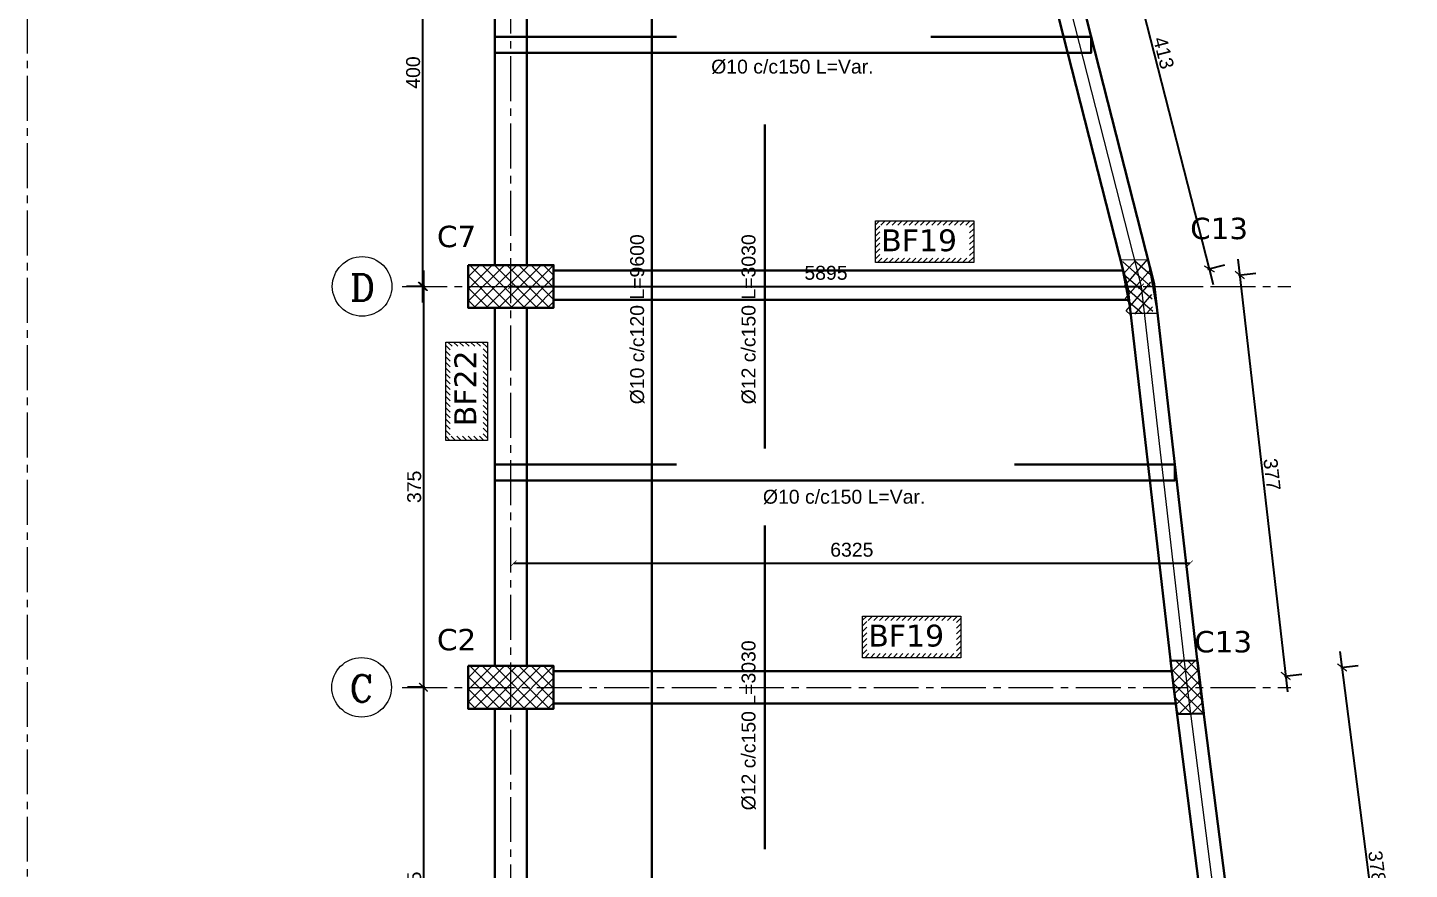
# Model space of a CAD drawing. Header units: inches. Extents: x -26151 to 62940, y -10194 to 246332.
# Drawn here: x -18058 to -16766, y 116275 to 117062 of the extents above; entities that cross this region are included whole.
import ezdxf

# ---------------------------------------------------------------- set-up
doc = ezdxf.new("R2010")
doc.units = ezdxf.units.IN
doc.header["$LTSCALE"] = 0.7
doc.header["$MEASUREMENT"] = 0
doc.linetypes.add('ACAD_ISO10W100', pattern=[18, 12, -3, 0, -3])
doc.linetypes.add('CENTER2', pattern=[1.125, 0.75, -0.125, 0.125, -0.125])
doc.layers.get('0').update_dxf_attribs({"lineweight": 13})
doc.layers.get('Defpoints').update_dxf_attribs({"lineweight": 5})
for name, color, linetype, lineweight in [('axis', 254, 'ACAD_ISO10W100', 9), ('BEAM', 5, 'Continuous', 0), ('COLUMN', 4, 'Continuous', 20), ('hach', 9, 'Continuous', 9), ('hach 1', 254, 'Continuous', 9), ('hatch', 9, 'Continuous', 9), ('TEXT', 3, 'Continuous', 25)]:
    doc.layers.add(name, color=color, linetype=linetype, lineweight=lineweight)
doc.layers.add('CONC', color=3, linetype='Continuous')
doc.styles.add('GENERATED_STYLE_4', font='verdanai.ttf')
doc.styles.add('romanc', font='verdana.ttf', dxfattribs={"height": 250})
doc.styles.get("Standard").update_dxf_attribs({"font": 'arial.ttf', "height": 13})
doc.dimstyles.get("Standard").update_dxf_attribs({"dimtxt": 13, "dimasz": 5, "dimexe": 0.18, "dimexo": 0.0625, "dimgap": 6, "dimtad": 1, "dimdec": 0, "dimlfac": 10, "dimzin": 0, "dimdsep": 46, "dimtxsty": 'Standard', "dimblk": 'ARCHTICK', "dimcen": 0.09, "dimse1": 1, "dimse2": 1, "dimclrd": 1, "dimclre": 7, "dimclrt": 3, "dimadec": 0, "dimazin": 0, "dimtfac": 1, "dimtdec": 0, "dimtix": 1, "dimtofl": 0, "dimtmove": 0, "dimatfit": 3, "dimldrblk": 'ARCHTICK', "dimfxl": 0, "dimtolj": 1, "dimtzin": 0, "dimarcsym": 0})
doc.dimstyles.new('STANDARD$0', dxfattribs={"dimscale": 0, "dimtxt": 50, "dimasz": 8, "dimexe": 15, "dimexo": 0.0625, "dimgap": 2, "dimtad": 1, "dimdec": 0, "dimzin": 0, "dimdsep": 46, "dimtxsty": 'Standard', "dimblk1": 'ARCHTICK', "dimblk2": 'ARCHTICK', "dimsah": 1, "dimcen": 0.09, "dimdle": 15, "dimclrd": 3, "dimclre": 3, "dimclrt": 3, "dimazin": 0, "dimtfac": 1, "dimtdec": 0, "dimtofl": 0, "dimtmove": 1, "dimatfit": 3, "dimldrblk": 'ARCHTICK', "dimfxl": 0, "dimtolj": 1, "dimtzin": 0, "dimarcsym": 0})

# ---------------------------------------------------------------- blocks, each defined once
blk = doc.blocks.new('_ArchTick')
at = {"color": 0, "linetype": 'ByBlock', "lineweight": 0, "const_width": 0.15}
blk.add_lwpolyline([(-0.5, -0.5), (0.5, 0.5)], dxfattribs=at)
blk = doc.blocks.new('*D1330')
at = {"layer": 'Defpoints', "color": 0, "linetype": 'ByBlock', "lineweight": 15, "transparency": 16777216}
for p in [(-17603.7, 116561.2), (-16971.2, 116561.2), (-16971.2, 116561.2)]:
    blk.add_point(p, dxfattribs=at)
at = {"layer": 'hach', "color": 1, "linetype": 'ByBlock', "lineweight": -2, "transparency": 16777216}
blk.add_line((-17603.7, 116561.2), (-16971.2, 116561.2), dxfattribs=at)
at = {"layer": 'hach', "color": 1, "linetype": 'ByBlock', "lineweight": -2, "transparency": 16777216, "xscale": 5, "yscale": 5, "zscale": 5, "rotation": 180}
blk.add_blockref('_ArchTick', (-17603.7, 116561.2), dxfattribs=at)
at = {"layer": 'hach', "color": 1, "linetype": 'ByBlock', "lineweight": -2, "transparency": 16777216, "xscale": 5, "yscale": 5, "zscale": 5}
blk.add_blockref('_ArchTick', (-16971.2, 116561.2), dxfattribs=at)
at = {"layer": 'hach', "color": 3, "linetype": 'ByBlock', "transparency": 16777216, "insert": (-17287.5, 116573.8), "char_height": 13, "attachment_point": 5}
blk.add_mtext('\\A1;6325', dxfattribs=at)
blk = doc.blocks.new('*D1332')
at = {"layer": 'Defpoints', "color": 0, "linetype": 'ByBlock', "transparency": 16777216}
for p in [(-17606.4, 116820.2), (-17016.9, 116820.2), (-17016.9, 116820.2)]:
    blk.add_point(p, dxfattribs=at)
at = {"layer": 'hach', "color": 1, "linetype": 'ByBlock', "lineweight": -2, "transparency": 16777216}
blk.add_line((-17606.4, 116820.2), (-17016.9, 116820.2), dxfattribs=at)
at = {"layer": 'hach', "color": 1, "linetype": 'ByBlock', "lineweight": -2, "transparency": 16777216, "xscale": 5, "yscale": 5, "zscale": 5, "rotation": 180}
blk.add_blockref('_ArchTick', (-17606.4, 116820.2), dxfattribs=at)
at = {"layer": 'hach', "color": 1, "linetype": 'ByBlock', "lineweight": -2, "transparency": 16777216, "xscale": 5, "yscale": 5, "zscale": 5}
blk.add_blockref('_ArchTick', (-17016.9, 116820.2), dxfattribs=at)
at = {"layer": 'hach', "color": 3, "linetype": 'ByBlock', "transparency": 16777216, "insert": (-17311.7, 116832.8), "char_height": 13, "attachment_point": 5}
blk.add_mtext('\\A1;5895', dxfattribs=at)
blk = doc.blocks.new('*D1301')
at = {"layer": 'Defpoints', "color": 0, "linetype": 'ByBlock', "transparency": 16777216}
for p in [(-17606.4, 117220.2), (-17689.1, 116820.2), (-17606.4, 116820.2)]:
    blk.add_point(p, dxfattribs=at)
at = {"layer": 'hach', "color": 3, "lineweight": -2, "transparency": 16777216}
for p, q in [((-17689.1, 117235.2), (-17689.1, 116805.2)), ((-17687.9, 117220.2), (-17704.1, 117220.2)), ((-17687.9, 116820.2), (-17704.1, 116820.2))]:
    blk.add_line(p, q, dxfattribs=at)
at = {"layer": 'hach', "color": 3, "linetype": 'ByBlock', "lineweight": -2, "transparency": 16777216, "xscale": 8, "yscale": 8, "zscale": 8}
for p, rotation in [((-17689.1, 117220.2), 90), ((-17689.1, 116820.2), 270)]:
    blk.add_blockref('_ArchTick', p, dxfattribs=dict(at, rotation=rotation))
at = {"layer": 'hach', "color": 3, "linetype": 'ByBlock', "transparency": 16777216, "insert": (-17697.8, 117020.2), "char_height": 13, "attachment_point": 5, "rotation": 90}
blk.add_mtext('\\A1;400', dxfattribs=at)
blk = doc.blocks.new('*D1302')
at = {"layer": 'Defpoints', "color": 0, "linetype": 'ByBlock', "transparency": 16777216}
for p in [(-17606.4, 116820.2), (-17688.2, 116445.2), (-17606.4, 116445.2)]:
    blk.add_point(p, dxfattribs=at)
at = {"layer": 'hach', "color": 3, "lineweight": -2, "transparency": 16777216}
for p, q in [((-17688.2, 116835.2), (-17688.2, 116430.2)), ((-17687, 116820.2), (-17703.2, 116820.2)), ((-17687, 116445.2), (-17703.2, 116445.2))]:
    blk.add_line(p, q, dxfattribs=at)
at = {"layer": 'hach', "color": 3, "linetype": 'ByBlock', "lineweight": -2, "transparency": 16777216, "xscale": 8, "yscale": 8, "zscale": 8}
for p, rotation in [((-17688.2, 116820.2), 90), ((-17688.2, 116445.2), 270)]:
    blk.add_blockref('_ArchTick', p, dxfattribs=dict(at, rotation=rotation))
at = {"layer": 'hach', "color": 3, "linetype": 'ByBlock', "transparency": 16777216, "insert": (-17696.8, 116632.7), "char_height": 13, "attachment_point": 5, "rotation": 90}
blk.add_mtext('\\A1;375', dxfattribs=at)
blk = doc.blocks.new('*D1303')
at = {"layer": 'Defpoints', "color": 0, "linetype": 'ByBlock', "transparency": 16777216}
for p in [(-17606.4, 116445.2), (-17688.2, 116070.2), (-17606.4, 116070.2)]:
    blk.add_point(p, dxfattribs=at)
at = {"layer": 'hach', "color": 3, "lineweight": -2, "transparency": 16777216}
for p, q in [((-17688.2, 116460.2), (-17688.2, 116055.2)), ((-17687, 116445.2), (-17703.2, 116445.2)), ((-17687, 116070.2), (-17703.2, 116070.2))]:
    blk.add_line(p, q, dxfattribs=at)
at = {"layer": 'hach', "color": 3, "linetype": 'ByBlock', "lineweight": -2, "transparency": 16777216, "xscale": 8, "yscale": 8, "zscale": 8}
for p, rotation in [((-17688.2, 116445.2), 90), ((-17688.2, 116070.2), 270)]:
    blk.add_blockref('_ArchTick', p, dxfattribs=dict(at, rotation=rotation))
at = {"layer": 'hach', "color": 3, "linetype": 'ByBlock', "transparency": 16777216, "insert": (-17696.8, 116257.7), "char_height": 13, "attachment_point": 5, "rotation": 90}
blk.add_mtext('\\A1;375', dxfattribs=at)
blk = doc.blocks.new('*D1305')
at = {"layer": 'Defpoints', "color": 0, "transparency": 16777216}
for p in [(-17634.8, 116611.9), (-17016.2, 116611.9, -38935.3), (-17016.2, 116610.2)]:
    blk.add_point(p, dxfattribs=at)
at = {"layer": 'TEXT', "color": 3, "transparency": 16777216, "insert": (-17294.7, 116623.2), "char_height": 13, "attachment_point": 5}
blk.add_mtext('\\A1;%%C10 c/c150 L=Var.', dxfattribs=at)
blk = doc.blocks.new('*D1306')
at = {"layer": 'Defpoints', "color": 0, "transparency": 16777216}
for p in [(-17683.2, 117014.2), (-17064.7, 117014.2, -38935.3), (-17064.7, 117012.5)]:
    blk.add_point(p, dxfattribs=at)
at = {"layer": 'TEXT', "color": 3, "transparency": 16777216, "insert": (-17343.1, 117025.5), "char_height": 13, "attachment_point": 5}
blk.add_mtext('\\A1;%%C10 c/c150 L=Var.', dxfattribs=at)
blk = doc.blocks.new('*D1314')
at = {"layer": 'Defpoints', "color": 0, "transparency": 16777216}
for p in [(-17476.8, 117283.3, -19467.6), (-17475.1, 117283.3), (-17476.8, 116323.2, -40395.4)]:
    blk.add_point(p, dxfattribs=at)
at = {"layer": 'TEXT', "color": 3, "transparency": 16777216, "insert": (-17488.1, 116789.4), "char_height": 13, "attachment_point": 5, "rotation": 90}
blk.add_mtext('\\A1;%%C10 c/c120 L=9600', dxfattribs=at)
blk = doc.blocks.new('*D1316')
at = {"layer": 'Defpoints', "color": 0, "transparency": 16777216}
for p in [(-17372.6, 117283.3, -19467.6), (-17370.9, 117283.3), (-17372.6, 116323.2, -40395.4)]:
    blk.add_point(p, dxfattribs=at)
at = {"layer": 'TEXT', "color": 3, "transparency": 16777216, "insert": (-17383.9, 116789.4), "char_height": 13, "attachment_point": 5, "rotation": 90}
blk.add_mtext('\\A1;%%C12 c/c150 L=3030', dxfattribs=at)
blk = doc.blocks.new('*D1317')
at = {"layer": 'Defpoints', "color": 0, "transparency": 16777216}
for p in [(-17372.6, 116903.5, -19467.6), (-17370.9, 116903.5), (-17372.6, 115943.4, -40395.4)]:
    blk.add_point(p, dxfattribs=at)
at = {"layer": 'TEXT', "color": 3, "transparency": 16777216, "insert": (-17383.9, 116409.6), "char_height": 13, "attachment_point": 5, "rotation": 90}
blk.add_mtext('\\A1;%%C12 c/c150 L=3030', dxfattribs=at)
blk = doc.blocks.new('*D1318')
at = {"layer": 'Defpoints', "color": 0, "transparency": 16777216}
for p in [(-17456.6, 116552.7, -19467.6), (-17454.9, 116552.7), (-17456.6, 115592.7, -40395.4)]:
    blk.add_point(p, dxfattribs=at)
at = {"layer": 'TEXT', "color": 3, "transparency": 16777216, "insert": (-17467.9, 116058.9), "char_height": 13, "attachment_point": 5, "rotation": 90}
blk.add_mtext('\\A1;%%C12 c/c150 L=3030', dxfattribs=at)
blk = doc.blocks.new('*D1319')
at = {"layer": 'Defpoints', "color": 0, "lineweight": 15, "transparency": 16777216}
for p in [(-17369.9, 117819.6, -19467.6), (-17368.2, 117819.6), (-17369.9, 116859.6, -40395.4)]:
    blk.add_point(p, dxfattribs=at)
at = {"layer": 'TEXT', "color": 3, "transparency": 16777216, "insert": (-17381.2, 117325.8), "char_height": 13, "attachment_point": 5, "rotation": 90}
blk.add_mtext('\\A1;%%C12 c/c150 L=3030', dxfattribs=at)
blk = doc.blocks.new('*D1375')
at = {"layer": 'Defpoints', "color": 0, "linetype": 'ByBlock', "lineweight": 15, "transparency": 16777216}
for p in [(-16828.9, 116463.8), (-16973.9, 116445.2), (-16925.9, 116070.2)]:
    blk.add_point(p, dxfattribs=at)
at = {"layer": 'hach', "color": 3, "lineweight": -2, "transparency": 16777216}
for p, q in [((-16779, 116073.9), (-16830.8, 116478.6)), ((-16830.1, 116463.6), (-16814, 116465.7)), ((-16782.1, 116088.6), (-16766, 116090.7))]:
    blk.add_line(p, q, dxfattribs=at)
at = {"layer": 'hach', "color": 3, "linetype": 'ByBlock', "lineweight": -2, "transparency": 16777216, "xscale": 8, "yscale": 8, "zscale": 8}
for p, rotation in [((-16828.9, 116463.8), 97.29419630854227), ((-16780.9, 116088.8), 277.2941963085423)]:
    blk.add_blockref('_ArchTick', p, dxfattribs=dict(at, rotation=rotation))
at = {"layer": 'hach', "color": 3, "linetype": 'ByBlock', "lineweight": 15, "transparency": 16777216, "insert": (-16796.3, 116277.3), "char_height": 13, "attachment_point": 5, "rotation": 277.2942}
blk.add_mtext('\\A1;378', dxfattribs=at)
blk = doc.blocks.new('*D1376')
at = {"layer": 'Defpoints', "color": 0, "linetype": 'ByBlock', "lineweight": 15, "transparency": 16777216}
for p in [(-17016.9, 116820.2), (-16881.6, 116455.8), (-16973.9, 116445.2)]:
    blk.add_point(p, dxfattribs=at)
at = {"layer": 'hach', "color": 3, "lineweight": -2, "transparency": 16777216}
for p, q in [((-16926.3, 116845.7), (-16879.9, 116440.9)), ((-16925.8, 116830.6), (-16909.7, 116832.5)), ((-16882.8, 116455.6), (-16866.7, 116457.5))]:
    blk.add_line(p, q, dxfattribs=at)
at = {"layer": 'hach', "color": 3, "linetype": 'ByBlock', "lineweight": -2, "transparency": 16777216, "xscale": 8, "yscale": 8, "zscale": 8}
for p, rotation in [((-16924.6, 116830.8), 96.54134637706284), ((-16881.6, 116455.8), 276.5413463770628)]:
    blk.add_blockref('_ArchTick', p, dxfattribs=dict(at, rotation=rotation))
at = {"layer": 'hach', "color": 3, "linetype": 'ByBlock', "lineweight": 15, "transparency": 16777216, "insert": (-16894.5, 116644.3), "char_height": 13, "attachment_point": 5, "rotation": 276.5413}
blk.add_mtext('\\A1;377', dxfattribs=at)
blk = doc.blocks.new('*D1377')
at = {"layer": 'Defpoints', "color": 0, "linetype": 'ByBlock', "lineweight": 15, "transparency": 16777216}
for p in [(-17119, 117220.2), (-16953.1, 116836.5), (-17016.9, 116820.2)]:
    blk.add_point(p, dxfattribs=at)
at = {"layer": 'hach', "color": 3, "lineweight": -2, "transparency": 16777216}
for p, q in [((-17058.9, 117251), (-16949.4, 116821.9)), ((-17056.4, 117236.2), (-17040.7, 117240.2)), ((-16954.4, 116836.2), (-16938.6, 116840.2))]:
    blk.add_line(p, q, dxfattribs=at)
at = {"layer": 'hach', "color": 3, "linetype": 'ByBlock', "lineweight": -2, "transparency": 16777216, "xscale": 8, "yscale": 8, "zscale": 8}
for p, rotation in [((-17055.2, 117236.5), 104.3132588740079), ((-16953.1, 116836.5), 284.3132588740079)]:
    blk.add_blockref('_ArchTick', p, dxfattribs=dict(at, rotation=rotation))
at = {"layer": 'hach', "color": 3, "linetype": 'ByBlock', "lineweight": 15, "transparency": 16777216, "insert": (-16995.8, 117038.6), "char_height": 13, "attachment_point": 5, "rotation": 284.3133}
blk.add_mtext('\\A1;413', dxfattribs=at)

msp = doc.modelspace()

# ---------------------------------------------------------------- hatches: boundary and pattern name
at = {"layer": 'hach 1', "linetype": 'ByBlock'}
h = msp.add_hatch(dxfattribs=at)
h.set_pattern_fill('ANSI31', color=1, scale=30, style=0)
h.set_pattern_definition([(45, (-4807.994, -2796.6534), (-2.65165043, 2.65165043), [])])
h.paths.add_polyline_path([(-17173.45, 116881.51), (-17265.39, 116881.51), (-17265.39, 116842.51), (-17173.45, 116842.51)])
h.paths.add_polyline_path([(-17177.45, 116877.51), (-17177.45, 116846.51), (-17261.39, 116846.51), (-17261.39, 116877.51)], flags=16)
h = msp.add_hatch(dxfattribs=at)
h.set_pattern_fill('ANSI31', color=1, scale=30, angle=90, style=0)
h.set_pattern_definition([(135, (102010.8538, 129133.5892), (-2.65165043, -2.65165043), [])])
h.paths.add_polyline_path([(-17667.31, 116768.14), (-17667.31, 116676.19), (-17628.31, 116676.19), (-17628.31, 116768.14)])
h.paths.add_polyline_path([(-17663.31, 116764.14), (-17632.31, 116764.14), (-17632.31, 116680.19), (-17663.31, 116680.19)], flags=16)
h = msp.add_hatch(dxfattribs=at)
h.set_pattern_fill('ANSI31', color=1, scale=30, style=0)
h.set_pattern_definition([(45, (-4820.043, -3166.3806), (-2.65165043, 2.65165043), [])])
h.paths.add_polyline_path([(-17185.49, 116511.79), (-17277.44, 116511.79), (-17277.44, 116472.79), (-17185.49, 116472.79)])
h.paths.add_polyline_path([(-17189.49, 116507.79), (-17189.49, 116476.79), (-17273.44, 116476.79), (-17273.44, 116507.79)], flags=16)
at = {"layer": 'hatch', "ltscale": 0.5}
h = msp.add_hatch(dxfattribs=at)
h.set_pattern_fill('NET', color=1, scale=65, angle=45, style=0)
h.set_pattern_definition([(45, (-480166.626, -145193.528), (-5.7452426, 5.7452426), []), (135, (-480166.626, -145193.528), (-5.7452426, -5.7452426), [])])
h.paths.add_polyline_path([(-17646.43, 116840.18), (-17566.43, 116840.18), (-17566.43, 116800.18), (-17646.43, 116800.18)])
h = msp.add_hatch(dxfattribs=at)
h.set_pattern_fill('NET', color=1, scale=65, angle=-41.11814, style=0)
h.set_pattern_definition([(318.8818574, (-306896.7255, 560332.75), (5.34311235, 6.12101098), []), (48.8818574, (-306896.7255, 560332.75), (-6.12101098, 5.34311235), [])])
h.paths.add_polyline_path([(-17009.12, 116845.3), (-17005.74, 116795.42), (-17030.68, 116793.72), (-17034.06, 116843.61)])
h = msp.add_hatch(dxfattribs=at)
h.set_pattern_fill('NET', color=1, scale=65, angle=45, style=0)
h.set_pattern_definition([(45, (-480166.626, -145568.528), (-5.7452426, 5.7452426), []), (135, (-480166.626, -145568.528), (-5.7452426, -5.7452426), [])])
h.paths.add_polyline_path([(-17646.43, 116465.18), (-17566.43, 116465.18), (-17566.43, 116425.18), (-17646.43, 116425.18)])
h = msp.add_hatch(dxfattribs=at)
h.set_pattern_fill('NET', color=1, scale=65, angle=135, style=0)
h.set_pattern_definition([(135, (242215.375, -345675.009), (-5.7452426, -5.7452426), []), (225, (242215.375, -345675.009), (5.7452426, -5.7452426), [])])
h.paths.add_polyline_path([(-16958.34, 116422.78), (-16964.18, 116469.85), (-16989.3, 116469.46), (-16983.34, 116420.18), (-16958.21, 116420.76)])

# ---------------------------------------------------------------- linework, layer by layer
at = {"color": 1, "lineweight": 20}
for centre in [(-17745.57, 116820.18), (-17746.03, 116445.18)]:
    msp.add_ellipse(centre, major_axis=(-0.02, 27.86), ratio=1, start_param=4.7118466, end_param=10.9950319, dxfattribs=at)
at = {"layer": 'axis', "color": 1, "linetype": 'CENTER2', "ltscale": 80}
for p, q in [((-18058.43, 115652.14), (-18058.43, 118085.98)), ((-17606.43, 114977.56), (-17606.43, 118085.98)), ((-17708.02, 116820.18), (-16876.88, 116820.18)), ((-17708.02, 116445.18), (-16876.88, 116445.18))]:
    msp.add_line(p, q, dxfattribs=at)
at = {"layer": 'BEAM', "color": 1, "linetype": 'Continuous', "lineweight": 30}
for p, q in [((-17621.43, 116840.18), (-17621.43, 117195.18)), ((-17591.43, 116840.18), (-17591.43, 117195.18)), ((-17566.43, 116835.18), (-17033.66, 116835.18)), ((-17621.43, 116465.18), (-17621.43, 116800.18)), ((-17591.43, 116465.18), (-17591.43, 116800.18)), ((-17566.43, 116807.68), (-17028.08, 116807.68)), ((-17566.43, 116460.18), (-16988.24, 116460.18)), ((-17621.43, 116090.18), (-17621.43, 116425.18)), ((-17591.43, 116090.18), (-17591.43, 116425.18)), ((-17566.43, 116430.18), (-16984.62, 116430.18))]:
    msp.add_line(p, q, dxfattribs=at)
at = {"layer": 'COLUMN', "color": 1, "lineweight": 30}
for points in [[(-17646.43, 116840.18), (-17566.43, 116840.18), (-17566.43, 116800.18), (-17646.43, 116800.18)], [(-17646.43, 116465.18), (-17566.43, 116465.18), (-17566.43, 116425.18), (-17646.43, 116425.18)]]:
    msp.add_lwpolyline(points, close=True, dxfattribs=at)
at = {"layer": 'CONC', "color": 1, "lineweight": 30}
msp.add_lwpolyline([(-16983.34, 116420.18), (-16989.34, 116469.85), (-16964.24, 116470.41), (-16958.21, 116420.76)], close=True, dxfattribs=at)
at = {"layer": 'hach', "color": 1, "linetype": 'ByBlock', "lineweight": 30}
for p, q in [((-17474.57, 116055.18), (-17474.57, 117235.18)), ((-17368.86, 116971.68), (-17368.86, 116668.68)), ((-17368.86, 116596.68), (-17368.86, 116293.68))]:
    msp.add_line(p, q, dxfattribs=at)
at = {"layer": 'hach', "color": 1, "linetype": 'ByBlock'}
for p, q in [((-17621.43, 117053.71), (-17621.43, 117038.71)), ((-17063.62, 117053.71), (-17063.62, 117038.71)), ((-17368.86, 116820.18), (-17368.86, 116971.68)), ((-17026.65, 116795.18), (-17036.21, 116845.18)), ((-17036.21, 116845.18), (-17010.38, 116845.05)), ((-17001.49, 116795.18), (-17010.38, 116845.05)), ((-16986.51, 116820.18), (-16961.33, 116820.18)), ((-17026.65, 116795.18), (-17001.49, 116795.18)), ((-17621.43, 116653.71), (-17621.43, 116638.71)), ((-17451.43, 116653.71), (-17621.43, 116653.71)), ((-17621.43, 116653.71), (-17621.43, 116638.71)), ((-16985.26, 116653.71), (-17135.26, 116653.71)), ((-16985.26, 116653.71), (-16985.26, 116638.71)), ((-16985.26, 116638.71), (-16985.26, 116653.71)), ((-17621.43, 116638.71), (-16985.26, 116638.71)), ((-17368.86, 116445.18), (-17368.86, 116596.68))]:
    msp.add_line(p, q, dxfattribs=at)
msp.add_lwpolyline([(-17321.87, 118085.98), (-17293.93, 117970.07), (-17214.67, 117595.18), (-17016.93, 116820.18), (-16973.93, 116445.18), (-16925.93, 116070.18), (-16860.14, 115452.67)], dxfattribs=at)
at = {"layer": 'hach', "color": 1, "linetype": 'ByBlock', "lineweight": 30}
for points in [[(-17288.27, 117999.91), (-17281.74, 117972.83), (-17202.49, 117598.02), (-17004.61, 116822.45), (-16961.52, 116446.69), (-16913.52, 116071.64), (-16859.26, 115562.35)], [(-17313.12, 117996.33), (-17306.13, 117967.32), (-17226.85, 117592.34), (-17029.26, 116817.92), (-16986.34, 116443.68), (-16938.35, 116068.73), (-16884.12, 115559.7)], [(-17451.43, 117053.71), (-17621.43, 117053.71), (-17621.43, 117038.71), (-17063.62, 117038.71), (-17063.62, 117053.71), (-17213.62, 117053.71)], [(-17451.43, 116653.71), (-17621.43, 116653.71), (-17621.43, 116638.71), (-16985.26, 116638.71), (-16985.26, 116653.71), (-17135.26, 116653.71)]]:
    msp.add_lwpolyline(points, dxfattribs=at)
at = {"layer": 'hach 1', "color": 1, "linetype": 'ByBlock'}
for points in [[(-17265.34, 116881.58), (-17173.4, 116881.58), (-17173.4, 116842.58), (-17265.34, 116842.58)], [(-17667.3, 116676.05), (-17667.3, 116768), (-17628.3, 116768), (-17628.3, 116676.05)], [(-17277.4, 116511.82), (-17185.46, 116511.82), (-17185.46, 116472.82), (-17277.4, 116472.82)]]:
    msp.add_lwpolyline(points, close=True, dxfattribs=at)

# ---------------------------------------------------------------- texts
at = {"layer": 'COLUMN', "color": 1, "style": 'romanc'}
for s, p in [('C7', (-17675.54, 116856.89)), ('C13', (-16971.02, 116864.39)), ('C2', (-17675.54, 116479.8)), ('C13', (-16967.19, 116477.86))]:
    msp.add_text(s, height=20, dxfattribs=at).set_placement(p)
at = {"layer": 'TEXT', "color": 1, "style": 'romanc'}
for p in [(-17260.01, 116853.08), (-17272.06, 116483.35)]:
    msp.add_text('BF19', height=20.4, dxfattribs=at).set_placement(p)
msp.add_text('BF22', height=20.4, rotation=90, dxfattribs=at).set_placement((-17638.88, 116689.4))
at = {"layer": 'TEXT', "color": 1, "char_height": 25, "attachment_point": 1, "style": 'GENERATED_STYLE_4'}
for s, insert in [('{\\Fromanc|c0;D}', (-17757.03, 116831.69)), ('{\\Fromanc|c0;C}', (-17757.49, 116456.69))]:
    msp.add_mtext(s, dxfattribs=dict(at, insert=insert))

# ---------------------------------------------------------------- dimensions: what is measured, and where the dimension line sits
at = {"layer": 'hach', "color": 3, "linetype": 'ByBlock', "lineweight": 15}
for p1, p2, distance, picture, middle in [((-17118.99, 117220.18), (-17016.93, 116820.18), 65.84, '*D1377', (-16995.8, 117038.6)), ((-17016.93, 116820.18), (-16973.93, 116445.18), 92.97, '*D1376', (-16894.49, 116644.26)), ((-16925.93, 116070.18), (-16973.93, 116445.18), -146.24, '*D1375', (-16796.3, 116277.35))]:
    dim = msp.add_aligned_dim(p1=p1, p2=p2, distance=distance, dimstyle='STANDARD$0', override={"dimscale": 1, "dimfxl": 1.25}, dxfattribs=at)
    dim.commit()
    dim.dimension.update_dxf_attribs({"geometry": picture, "text_midpoint": middle})
at = {"layer": 'hach', "color": 1, "linetype": 'ByBlock'}
for base, p1, p2, picture, middle in [((-17689.14, 116820.18), (-17606.43, 117220.18), (-17606.43, 116820.18), '*D1301', (-17697.78, 117020.18)), ((-17688.2, 116445.18), (-17606.43, 116820.18), (-17606.43, 116445.18), '*D1302', (-17696.85, 116632.68))]:
    dim = msp.add_linear_dim(base=base, p1=p1, p2=p2, angle=90, dimstyle='STANDARD$0', override={"dimscale": 1, "dimfxl": 1.25}, dxfattribs=at)
    dim.commit()
    dim.dimension.update_dxf_attribs({"geometry": picture, "text_midpoint": middle})
for base, p1, p2, picture, middle in [((-17016.93, 116820.18), (-17606.43, 116820.18), (-17016.93, 116820.18), '*D1332', (-17311.68, 116820.18)), ((-16971.25, 116561.16), (-17603.75, 116561.16), (-16971.25, 116561.16), '*D1330', (-17287.5, 116561.16))]:
    dim = msp.add_linear_dim(base=base, p1=p1, p2=p2, dimstyle='Standard', dxfattribs=at)
    dim.commit()
    dim.dimension.update_dxf_attribs({"geometry": picture, "text_midpoint": middle, "dimtype": 160})
dim = msp.add_aligned_dim(p1=(-17606.43, 116445.18), p2=(-17606.43, 116070.18), distance=-81.77, dimstyle='STANDARD$0', override={"dimscale": 1, "dimfxl": 1.25}, dxfattribs=at)
dim.commit()
dim.dimension.update_dxf_attribs({"geometry": '*D1303', "text_midpoint": (-17696.85, 116257.68)})
at = {"layer": 'TEXT', "color": 1}
for base, p1, p2, text, picture, middle in [((-17368.24, 117819.6), (-17369.93, 116859.57, -40395.38), (-17369.93, 117819.6, -19467.64), '%%C12 c/c150 L=3030', '*D1319', (-17368.24, 117325.78)), ((-17475.06, 117283.27), (-17476.76, 116323.23, -40395.38), (-17476.76, 117283.27, -19467.64), '%%C10 c/c120 L=<>', '*D1314', (-17475.06, 116789.44)), ((-17370.92, 117283.27), (-17372.62, 116323.23, -40395.38), (-17372.62, 117283.27, -19467.64), '%%C12 c/c150 L=3030', '*D1316', (-17370.92, 116789.44)), ((-17370.92, 116903.46), (-17372.62, 115943.43, -40395.38), (-17372.62, 116903.46, -19467.64), '%%C12 c/c150 L=3030', '*D1317', (-17370.92, 116409.63)), ((-17454.88, 116552.73), (-17456.58, 115592.7, -40395.38), (-17456.58, 116552.73, -19467.64), '%%C12 c/c150 L=3030', '*D1318', (-17454.88, 116058.9))]:
    dim = msp.add_linear_dim(base=base, p1=p1, p2=p2, angle=90, text=text, dimstyle='Standard', override={"dimsd1": 1, "dimsd2": 1, "dimfxl": 0.1, "dimfxlon": 1}, dxfattribs=at)
    dim.commit()
    dim.dimension.update_dxf_attribs({"geometry": picture, "text_midpoint": middle, "dimtype": 160})
for base, p1, p2, picture, middle in [((-17064.66, 117012.47, 7100.68), (-17683.24, 117014.17, 7100.68), (-17064.66, 117014.17, -31834.6), '*D1306', (-17343.1, 117012.47, 7100.68)), ((-17016.22, 116610.19, 7100.68), (-17634.8, 116611.89, 7100.68), (-17016.22, 116611.89, -31834.6), '*D1305', (-17294.66, 116610.19, 7100.68))]:
    dim = msp.add_linear_dim(base=base, p1=p1, p2=p2, text='%%C10 c/c150 L=Var.', dimstyle='Standard', override={"dimsd1": 1, "dimsd2": 1, "dimfxl": 0.1, "dimfxlon": 1}, dxfattribs=at)
    dim.commit()
    dim.dimension.update_dxf_attribs({"geometry": picture, "text_midpoint": middle, "dimtype": 160})

doc.saveas('drawing.dxf')
